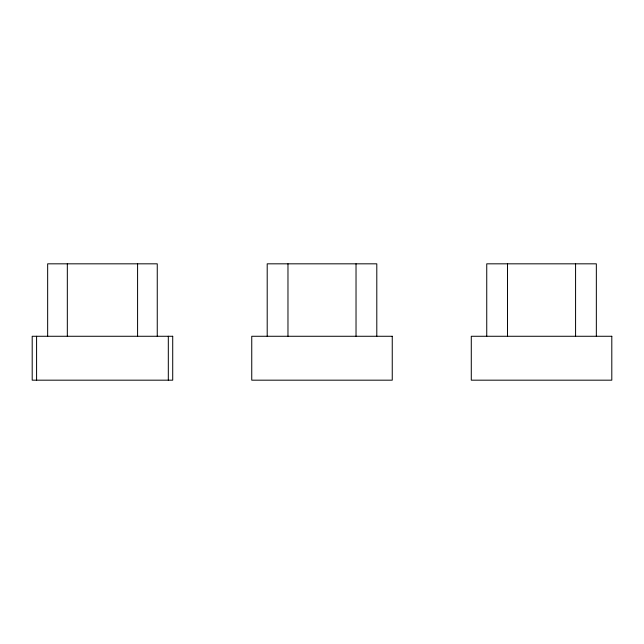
<?xml version="1.0" encoding="UTF-8"?>
<svg xmlns="http://www.w3.org/2000/svg" width="644" height="644" viewBox="0 0 644 644"><rect width="100%" height="100%" fill="white"/><g stroke="black" fill="none" stroke-linecap="round" stroke-linejoin="round"><path stroke-width="0.97" d="M596.344 336.273L596.344 263.823L486.743 263.823L486.743 336.273M575.575 263.823L575.575 336.273M507.512 263.823L507.512 336.273M376.796 336.273L376.796 263.823L267.204 263.823L267.204 336.273M356.027 263.823L356.027 336.273M287.973 263.823L287.973 336.273M168.317 336.273L168.317 380.177M157.257 336.273L157.257 263.823L47.656 263.823L47.656 336.273M137.583 263.823L137.583 336.273M67.33 263.823L67.33 336.273M36.587 336.273L36.587 380.177M172.713 336.273L32.2 336.273L32.2 380.177L172.713 380.177L172.713 336.273M392.252 336.273L251.748 336.273L251.748 380.177L392.252 380.177L392.252 336.273M611.8 336.273L471.287 336.273L471.287 380.177L611.8 380.177L611.8 336.273"/></g></svg>
